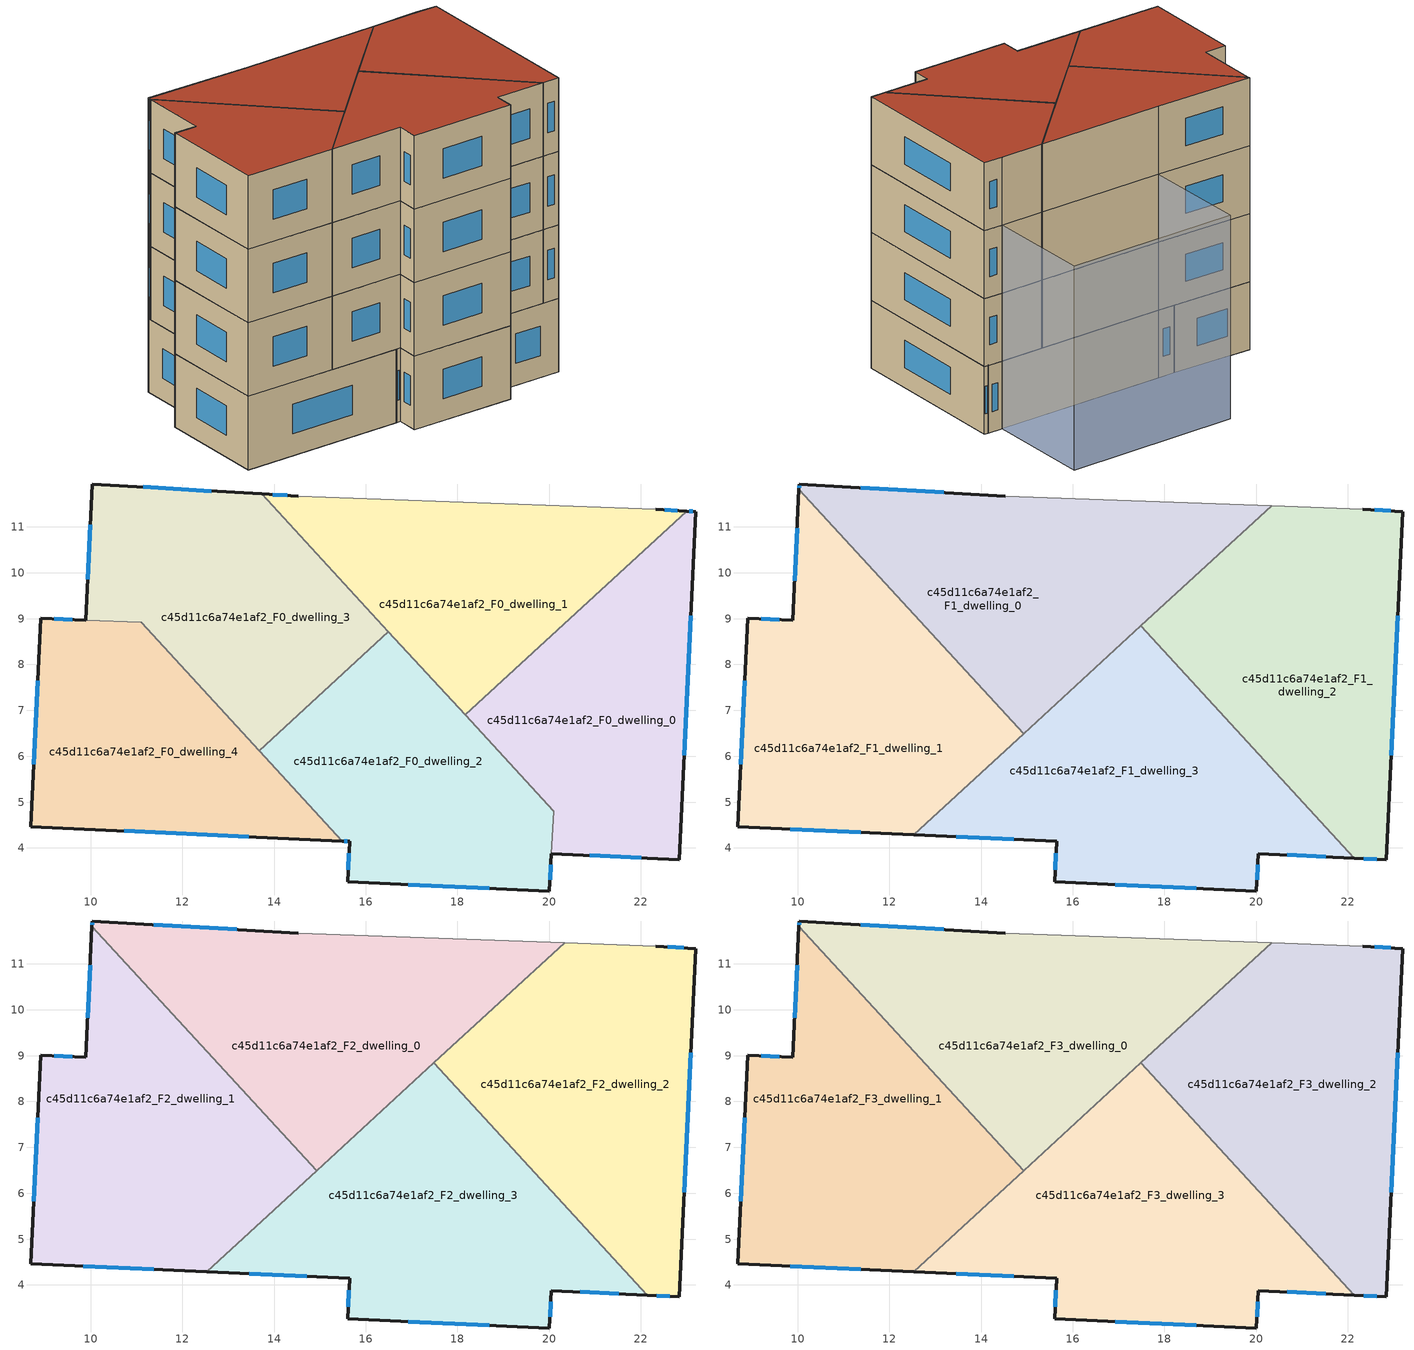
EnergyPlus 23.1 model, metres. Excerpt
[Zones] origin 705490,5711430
c45d11c6a74e1af2_F0_dwelling_0
 floor ground (EU_floor_Construction): 22.84,3.75 23.19,11.33 23,11.34 18.16,6.9 20.1,4.8 20.05,3.88 z0
 wall outside (EU_wall_Construction): 23,11.34 23.19,11.33 22.84,3.75 20.05,3.88 z0:3
 wall to c45d11c6a74e1af2_F0_dwelling_1 (EU_wall_Construction): 18.16,6.9 23,11.34 z0:3
 wall to c45d11c6a74e1af2_F0_dwelling_2 (EU_wall_Construction): 20.05,3.88 20.1,4.8 18.16,6.9 z0:3
 window (EU_Window_Construction): 23.06,11.34 23.13,11.34 / 23.09,9.06 22.94,6.02 / 22,3.78 20.88,3.84 z0.9:2.1
c45d11c6a74e1af2_F0_dwelling_1
 floor ground (EU_floor_Construction): 23,11.34 22.32,11.39 14.53,11.67 13.74,11.72 18.16,6.9 z0
 wall outside (EU_wall_Construction): 22.32,11.39 23,11.34 / 13.74,11.72 14.53,11.67 z0:3
 wall adiabatic (EU_wall_Construction): 14.53,11.67 22.32,11.39 z0:3
 wall to c45d11c6a74e1af2_F0_dwelling_3 (EU_wall_Construction): 16.5,8.72 13.74,11.72 z0:3
 wall to c45d11c6a74e1af2_F0_dwelling_2 (EU_wall_Construction): 18.16,6.9 16.5,8.72 z0:3
 window (EU_Window_Construction): 22.52,11.37 22.8,11.36 / 13.97,11.7 14.29,11.68 z0.9:2.1
c45d11c6a74e1af2_F0_dwelling_2
 floor ground (EU_floor_Construction): 20,3.06 20.1,4.8 16.49,8.72 13.67,6.12 15.49,4.15 15.65,4.14 15.6,3.26 z0
 wall outside (EU_wall_Construction): 20.05,3.88 20,3.06 15.6,3.26 15.65,4.14 15.49,4.15 z0:3
 wall to c45d11c6a74e1af2_F0_dwelling_3 (EU_wall_Construction): 13.67,6.12 16.49,8.72 z0:3
 wall to c45d11c6a74e1af2_F0_dwelling_4 (EU_wall_Construction): 15.49,4.15 13.67,6.12 z0:3
 window (EU_Window_Construction): 18.69,3.12 16.92,3.2 / 15.62,3.53 15.63,3.88 / 15.6,4.15 15.53,4.15 / 20.03,3.63 20.02,3.31 z0.9:2.1
c45d11c6a74e1af2_F0_dwelling_3
 floor ground (EU_floor_Construction): 16.49,8.72 13.74,11.72 10.04,11.93 9.9,8.97 11.1,8.92 13.67,6.12 z0
 wall outside (EU_wall_Construction): 9.9,8.97 10.04,11.93 13.74,11.72 z0:3; 11.11,8.92,3 11.11,8.92,0 11.1,8.92,0
 wall to c45d11c6a74e1af2_F0_dwelling_4 (EU_wall_Construction): 11.1,8.92 9.9,8.97 / 13.67,6.12 11.11,8.92 z0:3
 window (EU_Window_Construction): 9.94,9.86 9.99,11.05 / 11.14,11.87 12.63,11.78 z0.9:2.1
c45d11c6a74e1af2_F0_dwelling_4
 floor ground (EU_floor_Construction): 15.49,4.15 11.11,8.92 9.89,8.97 8.91,9 8.7,4.46 z0
 wall outside (EU_wall_Construction): 15.49,4.15 8.7,4.46 8.91,9 9.89,8.97 z0:3; 9.9,8.97,3 9.89,8.97,0 9.9,8.97,0; 11.1,8.92,3 11.1,8.92,0 11.11,8.92,0
 window (EU_Window_Construction): 13.45,4.24 10.73,4.37 / 8.76,5.82 8.85,7.65 / 9.21,8.99 9.6,8.98 z0.9:2.1
c45d11c6a74e1af2_F1_dwelling_0
 floor to c45d11c6a74e1af2_F0_dwelling_3 (EU_floor_Construction): 16.49,8.72 13.74,11.72 10.04,11.93 10.03,11.82 14.54,6.92 z3
 floor to c45d11c6a74e1af2_F0_dwelling_1 (EU_floor_Construction): 20.33,11.46 14.53,11.67 13.74,11.72 16.89,8.29 z3
 floor to c45d11c6a74e1af2_F0_dwelling_2 (EU_floor_Construction): 16.89,8.29 16.49,8.72 14.54,6.92 14.93,6.49 z3
 wall outside (EU_wall_Construction): 10.03,11.82 10.04,11.93 14.53,11.67 z3:6
 wall adiabatic (EU_wall_Construction): 14.53,11.67 20.33,11.46 z3:6
 wall to c45d11c6a74e1af2_F1_dwelling_1 (EU_wall_Construction): 14.93,6.49 10.03,11.82 z3:6
 wall to c45d11c6a74e1af2_F1_dwelling_2 (EU_wall_Construction): 20.33,11.46 17.49,8.84 z3:6
 wall to c45d11c6a74e1af2_F1_dwelling_3 (EU_wall_Construction): 17.49,8.84 14.93,6.49 z3:6
 window (EU_Window_Construction): 11.38,11.86 13.18,11.75 / 10.03,11.86 10.03,11.9 z3.9:5.1
c45d11c6a74e1af2_F1_dwelling_1
 floor to c45d11c6a74e1af2_F0_dwelling_4 (EU_floor_Construction): 14.06,5.7 11.11,8.92 9.9,8.97 8.91,9 8.7,4.46 12.53,4.29 z3
 floor to c45d11c6a74e1af2_F0_dwelling_3 (EU_floor_Construction): 14.54,6.92 10.03,11.82 9.9,8.97 11.11,8.92 13.67,6.12 z3
 floor to c45d11c6a74e1af2_F0_dwelling_2 (EU_floor_Construction): 14.93,6.49 14.54,6.92 13.67,6.12 14.06,5.7 z3
 wall outside (EU_wall_Construction): 12.53,4.29 8.7,4.46 8.91,9 9.9,8.97 10.03,11.82 z3:6
 wall to c45d11c6a74e1af2_F1_dwelling_3 (EU_wall_Construction): 14.93,6.49 12.53,4.29 z3:6
 window (EU_Window_Construction): 9.21,8.99 9.6,8.98 / 9.94,9.82 9.99,10.97 / 11.38,4.34 9.85,4.41 / 8.76,5.82 8.85,7.65 z3.9:5.1
c45d11c6a74e1af2_F1_dwelling_2
 floor to c45d11c6a74e1af2_F0_dwelling_0 (EU_floor_Construction): 22.84,3.75 23.19,11.33 23,11.34 18.76,7.45 22.14,3.78 z3
 floor to c45d11c6a74e1af2_F0_dwelling_1 (EU_floor_Construction): 23,11.34 22.32,11.39 20.33,11.46 17.49,8.84 18.76,7.45 z3
 wall outside (EU_wall_Construction): 22.32,11.39 23.19,11.33 22.84,3.75 22.14,3.78 z3:6
 wall to c45d11c6a74e1af2_F1_dwelling_3 (EU_wall_Construction): 22.14,3.78 17.49,8.84 z3:6
 wall adiabatic (EU_wall_Construction): 20.33,11.46 22.32,11.39 z3:6
 window (EU_Window_Construction): 22.58,11.37 22.93,11.35 / 23.09,9.06 22.94,6.02 / 22.63,3.75 22.35,3.77 z3.9:5.1
c45d11c6a74e1af2_F1_dwelling_3
 floor to c45d11c6a74e1af2_F0_dwelling_2 (EU_floor_Construction): 20,3.06 20.1,4.8 16.89,8.29 14.06,5.7 15.49,4.15 15.65,4.14 15.6,3.26 z3
 floor to c45d11c6a74e1af2_F0_dwelling_0 (EU_floor_Construction): 22.14,3.78 18.76,7.45 18.16,6.9 20.1,4.8 20.05,3.88 z3
 floor to c45d11c6a74e1af2_F0_dwelling_4 (EU_floor_Construction): 15.49,4.15 14.06,5.7 12.53,4.29 z3
 floor to c45d11c6a74e1af2_F0_dwelling_1 (EU_floor_Construction): 18.76,7.45 17.49,8.84 16.89,8.29 18.16,6.9 z3
 wall outside (EU_wall_Construction): 22.14,3.78 20.05,3.88 20,3.06 15.6,3.26 15.65,4.14 12.53,4.29 z3:6
 window (EU_Window_Construction): 15.62,3.53 15.63,3.88 / 14.71,4.19 13.46,4.24 / 21.51,3.81 20.67,3.85 / 20.03,3.63 20.02,3.31 / 18.69,3.12 16.92,3.2 z3.9:5.1
c45d11c6a74e1af2_F2_dwelling_0
 floor to c45d11c6a74e1af2_F1_dwelling_0 (EU_floor_Construction): 20.33,11.46 14.53,11.67 10.04,11.93 10.03,11.82 14.93,6.49 z6
 wall outside (EU_wall_Construction): 10.03,11.82 10.04,11.93 14.53,11.67 z6:9
 wall adiabatic (EU_wall_Construction): 14.53,11.67 20.33,11.46 z6:9
 wall to c45d11c6a74e1af2_F2_dwelling_1 (EU_wall_Construction): 14.93,6.49 10.03,11.82 z6:9
 wall to c45d11c6a74e1af2_F2_dwelling_2 (EU_wall_Construction): 20.33,11.46 17.49,8.84 z6:9
 wall to c45d11c6a74e1af2_F2_dwelling_3 (EU_wall_Construction): 17.49,8.84 14.93,6.49 z6:9
 window (EU_Window_Construction): 11.38,11.86 13.18,11.75 / 10.03,11.86 10.03,11.9 z6.9:8.1
c45d11c6a74e1af2_F2_dwelling_1
 floor to c45d11c6a74e1af2_F1_dwelling_1 (EU_floor_Construction): 14.93,6.49 10.03,11.82 9.9,8.97 8.91,9 8.7,4.46 12.53,4.29 z6
 wall outside (EU_wall_Construction): 12.53,4.29 8.7,4.46 8.91,9 9.9,8.97 10.03,11.82 z6:9
 wall to c45d11c6a74e1af2_F2_dwelling_3 (EU_wall_Construction): 14.93,6.49 12.53,4.29 z6:9
 window (EU_Window_Construction): 9.21,8.99 9.6,8.98 / 9.94,9.82 9.99,10.97 / 11.38,4.34 9.85,4.41 / 8.76,5.82 8.85,7.65 z6.9:8.1
c45d11c6a74e1af2_F2_dwelling_2
 floor to c45d11c6a74e1af2_F1_dwelling_2 (EU_floor_Construction): 22.84,3.75 23.19,11.33 22.32,11.39 20.33,11.46 17.49,8.84 22.14,3.78 z6
 wall outside (EU_wall_Construction): 22.32,11.39 23.19,11.33 22.84,3.75 22.14,3.78 z6:9
 wall to c45d11c6a74e1af2_F2_dwelling_3 (EU_wall_Construction): 22.14,3.78 17.49,8.84 z6:9
 wall adiabatic (EU_wall_Construction): 20.33,11.46 22.32,11.39 z6:9
 window (EU_Window_Construction): 22.58,11.37 22.93,11.35 / 23.09,9.06 22.94,6.02 / 22.63,3.75 22.35,3.77 z6.9:8.1
c45d11c6a74e1af2_F2_dwelling_3
 floor to c45d11c6a74e1af2_F1_dwelling_3 (EU_floor_Construction): 22.14,3.78 17.49,8.84 12.53,4.29 15.65,4.14 15.6,3.26 20,3.06 20.05,3.88 z6
 wall outside (EU_wall_Construction): 22.14,3.78 20.05,3.88 20,3.06 15.6,3.26 15.65,4.14 12.53,4.29 z6:9
 window (EU_Window_Construction): 15.62,3.53 15.63,3.88 / 14.71,4.19 13.46,4.24 / 21.51,3.81 20.67,3.85 / 20.03,3.63 20.02,3.31 / 18.69,3.12 16.92,3.2 z6.9:8.1
c45d11c6a74e1af2_F3_dwelling_0
 floor to c45d11c6a74e1af2_F2_dwelling_0 (EU_floor_Construction): 20.33,11.46 14.53,11.67 10.04,11.93 10.03,11.82 14.93,6.49 z9
 wall outside (EU_wall_Construction): 10.03,11.82 10.04,11.93 14.53,11.67 z9:12
 wall adiabatic (EU_wall_Construction): 14.53,11.67 20.33,11.46 z9:12
 wall to c45d11c6a74e1af2_F3_dwelling_1 (EU_wall_Construction): 14.93,6.49 10.03,11.82 z9:12
 wall to c45d11c6a74e1af2_F3_dwelling_2 (EU_wall_Construction): 20.33,11.46 17.49,8.84 z9:12
 wall to c45d11c6a74e1af2_F3_dwelling_3 (EU_wall_Construction): 17.49,8.84 14.93,6.49 z9:12
 window (EU_Window_Construction): 11.38,11.86 13.18,11.75 / 10.03,11.86 10.03,11.9 z9.9:11.1
 roof outside (EU_roof_Construction): 20.33,11.46 14.93,6.49 10.03,11.82 10.04,11.93 14.53,11.67 z12
c45d11c6a74e1af2_F3_dwelling_1
 floor to c45d11c6a74e1af2_F2_dwelling_1 (EU_floor_Construction): 14.93,6.49 10.03,11.82 9.9,8.97 8.91,9 8.7,4.46 12.53,4.29 z9
 wall outside (EU_wall_Construction): 12.53,4.29 8.7,4.46 8.91,9 9.9,8.97 10.03,11.82 z9:12
 wall to c45d11c6a74e1af2_F3_dwelling_3 (EU_wall_Construction): 14.93,6.49 12.53,4.29 z9:12
 window (EU_Window_Construction): 9.21,8.99 9.6,8.98 / 9.94,9.82 9.99,10.97 / 11.38,4.34 9.85,4.41 / 8.76,5.82 8.85,7.65 z9.9:11.1
 roof outside (EU_roof_Construction): 10.03,11.82 14.93,6.49 12.53,4.29 8.7,4.46 8.91,9 9.9,8.97 z12
c45d11c6a74e1af2_F3_dwelling_2
 floor to c45d11c6a74e1af2_F2_dwelling_2 (EU_floor_Construction): 22.84,3.75 23.19,11.33 22.32,11.39 20.33,11.46 17.49,8.84 22.14,3.78 z9
 wall outside (EU_wall_Construction): 22.32,11.39 23.19,11.33 22.84,3.75 22.14,3.78 z9:12
 wall to c45d11c6a74e1af2_F3_dwelling_3 (EU_wall_Construction): 22.14,3.78 17.49,8.84 z9:12
 wall adiabatic (EU_wall_Construction): 20.33,11.46 22.32,11.39 z9:12
 window (EU_Window_Construction): 22.58,11.37 22.93,11.35 / 23.09,9.06 22.94,6.02 / 22.63,3.75 22.35,3.77 z9.9:11.1
 roof outside (EU_roof_Construction): 23.19,11.33 22.84,3.75 22.14,3.78 17.49,8.84 20.33,11.46 22.32,11.39 z12
c45d11c6a74e1af2_F3_dwelling_3
 floor to c45d11c6a74e1af2_F2_dwelling_3 (EU_floor_Construction): 22.14,3.78 17.49,8.84 12.53,4.29 15.65,4.14 15.6,3.26 20,3.06 20.05,3.88 z9
 wall outside (EU_wall_Construction): 22.14,3.78 20.05,3.88 20,3.06 15.6,3.26 15.65,4.14 12.53,4.29 z9:12
 window (EU_Window_Construction): 15.62,3.53 15.63,3.88 / 14.71,4.19 13.46,4.24 / 21.51,3.81 20.67,3.85 / 20.03,3.63 20.02,3.31 / 18.69,3.12 16.92,3.2 z9.9:11.1
 roof outside (EU_roof_Construction): 17.49,8.84 22.14,3.78 20.05,3.88 20,3.06 15.6,3.26 15.65,4.14 12.53,4.29 z12
shading: 22.48,16.14 14.68,16.39 / 22.48,16.15 22.32,11.39 / 22.32,11.39 14.52,11.64 / 14.52,11.64 14.68,16.4 / 14.68,16.4 22.48,16.15 z0:9
[Building]
EU S2 Campaign: North Axis=0; Terrain=City; Solar Distribution=FullExterior
[Site:Location]
London: Latitude=51.5; Longitude=-0.5; Time Zone=0; Elevation=25
[SizingPeriod:WeatherFileDays]
AnnualSizingPeriod: Begin Month=1; Begin Day of Month=1; End Month=12; End Day of Month=31; Day of Week for Start Day=Monday; Use Weather File Daylight Saving Period=No; Use Weather File Rain and Snow Indicators=No
[MATERIAL]
EU_InternalMass_Material: Roughness=MediumRough; Thickness=0.1; Conductivity=1; Density=1800; Specific Heat=900; Thermal Absorptance=0.9; Solar Absorptance=0.7; Visible Absorptance=0.7
[MATERIAL:NOMASS] Roughness=MediumRough; Thermal Absorptance=0.9; Solar Absorptance=0.7; Visible Absorptance=0.7
Name | Thermal Resistance
EU_wall_NoMass | 1.04674
EU_roof_NoMass | 4.32442
EU_floor_NoMass | 2.04616
[WINDOWMATERIAL:SIMPLEGLAZINGSYSTEM]
EU_Window_SimpleGlazing: UFactor=4.25843; Solar Heat Gain Coefficient=0.85; Visible Transmittance=0.85
[CONSTRUCTION]
EU_wall_Construction: EU_wall_NoMass
EU_roof_Construction: EU_roof_NoMass
EU_floor_Construction: EU_floor_NoMass
EU_InternalMass_Construction: EU_InternalMass_Material
EU_Window_Construction: EU_Window_SimpleGlazing
[ZONE] Type=1; Multiplier=1; Ceiling Height=autocalculate; Floor Area=autocalculate; Part of Total Floor Area=Yes
Name | Volume
c45d11c6a74e1af2_F0_dwelling_0 | 65.7158
c45d11c6a74e1af2_F1_dwelling_0; c45d11c6a74e1af2_F2_dwelling_0; c45d11c6a74e1af2_F3_dwelling_0 | 80.5459
c45d11c6a74e1af2_F0_dwelling_1 | 64.4224
c45d11c6a74e1af2_F1_dwelling_1; c45d11c6a74e1af2_F2_dwelling_1; c45d11c6a74e1af2_F3_dwelling_1 | 80.532
c45d11c6a74e1af2_F0_dwelling_2 | 63.5347
c45d11c6a74e1af2_F1_dwelling_2; c45d11c6a74e1af2_F2_dwelling_2; c45d11c6a74e1af2_F3_dwelling_2 | 80.5291
c45d11c6a74e1af2_F0_dwelling_3 | 67.0173
c45d11c6a74e1af2_F1_dwelling_3; c45d11c6a74e1af2_F2_dwelling_3; c45d11c6a74e1af2_F3_dwelling_3 | 80.5378
c45d11c6a74e1af2_F0_dwelling_4 | 61.4568
[INTERNALMASS] Construction=EU_InternalMass_Construction
Name | Zone or ZoneList | Surface Area
c45d11c6a74e1af2_F0_dwelling_0_EU_InternalMass | c45d11c6a74e1af2_F0_dwelling_0 | 21.9041
c45d11c6a74e1af2_F0_dwelling_1_EU_InternalMass | c45d11c6a74e1af2_F0_dwelling_1 | 21.476
c45d11c6a74e1af2_F0_dwelling_2_EU_InternalMass | c45d11c6a74e1af2_F0_dwelling_2 | 21.1801
c45d11c6a74e1af2_F0_dwelling_3_EU_InternalMass | c45d11c6a74e1af2_F0_dwelling_3 | 22.3393
c45d11c6a74e1af2_F0_dwelling_4_EU_InternalMass | c45d11c6a74e1af2_F0_dwelling_4 | 20.4872
c45d11c6a74e1af2_F1_dwelling_0_EU_InternalMass | c45d11c6a74e1af2_F1_dwelling_0 | 26.8485
c45d11c6a74e1af2_F1_dwelling_1_EU_InternalMass | c45d11c6a74e1af2_F1_dwelling_1 | 26.8439
c45d11c6a74e1af2_F1_dwelling_2_EU_InternalMass | c45d11c6a74e1af2_F1_dwelling_2 | 26.843
c45d11c6a74e1af2_F1_dwelling_3_EU_InternalMass | c45d11c6a74e1af2_F1_dwelling_3 | 26.846
c45d11c6a74e1af2_F2_dwelling_0_EU_InternalMass | c45d11c6a74e1af2_F2_dwelling_0 | 26.8485
c45d11c6a74e1af2_F2_dwelling_1_EU_InternalMass | c45d11c6a74e1af2_F2_dwelling_1 | 26.8439
c45d11c6a74e1af2_F2_dwelling_2_EU_InternalMass | c45d11c6a74e1af2_F2_dwelling_2 | 26.843
c45d11c6a74e1af2_F2_dwelling_3_EU_InternalMass | c45d11c6a74e1af2_F2_dwelling_3 | 26.846
c45d11c6a74e1af2_F3_dwelling_0_EU_InternalMass | c45d11c6a74e1af2_F3_dwelling_0 | 26.8485
c45d11c6a74e1af2_F3_dwelling_1_EU_InternalMass | c45d11c6a74e1af2_F3_dwelling_1 | 26.8439
c45d11c6a74e1af2_F3_dwelling_2_EU_InternalMass | c45d11c6a74e1af2_F3_dwelling_2 | 26.843
c45d11c6a74e1af2_F3_dwelling_3_EU_InternalMass | c45d11c6a74e1af2_F3_dwelling_3 | 26.846
[OTHEREQUIPMENT] Fuel Type=Electricity; Design Level Calculation Method=Watts/Area; Power per Zone Floor Area=1; Fraction Latent=0; Fraction Radiant=0; Fraction Lost=0; Carbon Dioxide Generation Rate=0; EndUse Subcategory=EU_Step8_InternalGains
Name | Zone or ZoneList or Space or SpaceList | Schedule
EU_Step8_InternalGain_c45d11c6a74e1af2_F0_dwelling_0_f000 | c45d11c6a74e1af2_F0_dwelling_0 | EU_Step8_GainSchedule_c45d11c6a74e1af2_F0_dwelling_0_f000
EU_Step8_InternalGain_c45d11c6a74e1af2_F0_dwelling_1_f000 | c45d11c6a74e1af2_F0_dwelling_1 | EU_Step8_GainSchedule_c45d11c6a74e1af2_F0_dwelling_1_f000
EU_Step8_InternalGain_c45d11c6a74e1af2_F0_dwelling_2_f000 | c45d11c6a74e1af2_F0_dwelling_2 | EU_Step8_GainSchedule_c45d11c6a74e1af2_F0_dwelling_2_f000
EU_Step8_InternalGain_c45d11c6a74e1af2_F0_dwelling_3_f000 | c45d11c6a74e1af2_F0_dwelling_3 | EU_Step8_GainSchedule_c45d11c6a74e1af2_F0_dwelling_3_f000
EU_Step8_InternalGain_c45d11c6a74e1af2_F0_dwelling_4_f000 | c45d11c6a74e1af2_F0_dwelling_4 | EU_Step8_GainSchedule_c45d11c6a74e1af2_F0_dwelling_4_f000
EU_Step8_InternalGain_c45d11c6a74e1af2_F1_dwelling_0_f000 | c45d11c6a74e1af2_F1_dwelling_0 | EU_Step8_GainSchedule_c45d11c6a74e1af2_F1_dwelling_0_f000
EU_Step8_InternalGain_c45d11c6a74e1af2_F1_dwelling_1_f000 | c45d11c6a74e1af2_F1_dwelling_1 | EU_Step8_GainSchedule_c45d11c6a74e1af2_F1_dwelling_1_f000
EU_Step8_InternalGain_c45d11c6a74e1af2_F1_dwelling_2_f000 | c45d11c6a74e1af2_F1_dwelling_2 | EU_Step8_GainSchedule_c45d11c6a74e1af2_F1_dwelling_2_f000
EU_Step8_InternalGain_c45d11c6a74e1af2_F1_dwelling_3_f000 | c45d11c6a74e1af2_F1_dwelling_3 | EU_Step8_GainSchedule_c45d11c6a74e1af2_F1_dwelling_3_f000
EU_Step8_InternalGain_c45d11c6a74e1af2_F2_dwelling_0_f000 | c45d11c6a74e1af2_F2_dwelling_0 | EU_Step8_GainSchedule_c45d11c6a74e1af2_F2_dwelling_0_f000
EU_Step8_InternalGain_c45d11c6a74e1af2_F2_dwelling_1_f000 | c45d11c6a74e1af2_F2_dwelling_1 | EU_Step8_GainSchedule_c45d11c6a74e1af2_F2_dwelling_1_f000
EU_Step8_InternalGain_c45d11c6a74e1af2_F2_dwelling_2_f000 | c45d11c6a74e1af2_F2_dwelling_2 | EU_Step8_GainSchedule_c45d11c6a74e1af2_F2_dwelling_2_f000
EU_Step8_InternalGain_c45d11c6a74e1af2_F2_dwelling_3_f000 | c45d11c6a74e1af2_F2_dwelling_3 | EU_Step8_GainSchedule_c45d11c6a74e1af2_F2_dwelling_3_f000
EU_Step8_InternalGain_c45d11c6a74e1af2_F3_dwelling_0_f000 | c45d11c6a74e1af2_F3_dwelling_0 | EU_Step8_GainSchedule_c45d11c6a74e1af2_F3_dwelling_0_f000
EU_Step8_InternalGain_c45d11c6a74e1af2_F3_dwelling_1_f000 | c45d11c6a74e1af2_F3_dwelling_1 | EU_Step8_GainSchedule_c45d11c6a74e1af2_F3_dwelling_1_f000
EU_Step8_InternalGain_c45d11c6a74e1af2_F3_dwelling_2_f000 | c45d11c6a74e1af2_F3_dwelling_2 | EU_Step8_GainSchedule_c45d11c6a74e1af2_F3_dwelling_2_f000
EU_Step8_InternalGain_c45d11c6a74e1af2_F3_dwelling_3_f000 | c45d11c6a74e1af2_F3_dwelling_3 | EU_Step8_GainSchedule_c45d11c6a74e1af2_F3_dwelling_3_f000
[ZONEVENTILATION:DESIGNFLOWRATE] Schedule=EU_AlwaysOn; Design Flow Rate Calculation Method=AirChanges/Hour; Air Changes per Hour=0.488719; Ventilation Type=Natural; Fan Pressure Rise=0; Fan Total Efficiency=1; Constant Term Coefficient=1; Temperature Term Coefficient=0; Velocity Term Coefficient=0; Velocity Squared Term Coefficient=0; Minimum Indoor Temperature=-100; Maximum Indoor Temperature=100; Delta Temperature=-100; Minimum Outdoor Temperature=-100; Maximum Outdoor Temperature=100; Maximum Wind Speed=40
Name | Zone or ZoneList or Space or SpaceList
EU_ConstantAir_c45d11c6a74e1af2_F0_dwelling_0 | c45d11c6a74e1af2_F0_dwelling_0
EU_ConstantAir_c45d11c6a74e1af2_F0_dwelling_1 | c45d11c6a74e1af2_F0_dwelling_1
EU_ConstantAir_c45d11c6a74e1af2_F0_dwelling_2 | c45d11c6a74e1af2_F0_dwelling_2
EU_ConstantAir_c45d11c6a74e1af2_F0_dwelling_3 | c45d11c6a74e1af2_F0_dwelling_3
EU_ConstantAir_c45d11c6a74e1af2_F0_dwelling_4 | c45d11c6a74e1af2_F0_dwelling_4
EU_ConstantAir_c45d11c6a74e1af2_F1_dwelling_0 | c45d11c6a74e1af2_F1_dwelling_0
EU_ConstantAir_c45d11c6a74e1af2_F1_dwelling_1 | c45d11c6a74e1af2_F1_dwelling_1
EU_ConstantAir_c45d11c6a74e1af2_F1_dwelling_2 | c45d11c6a74e1af2_F1_dwelling_2
EU_ConstantAir_c45d11c6a74e1af2_F1_dwelling_3 | c45d11c6a74e1af2_F1_dwelling_3
EU_ConstantAir_c45d11c6a74e1af2_F2_dwelling_0 | c45d11c6a74e1af2_F2_dwelling_0
EU_ConstantAir_c45d11c6a74e1af2_F2_dwelling_1 | c45d11c6a74e1af2_F2_dwelling_1
EU_ConstantAir_c45d11c6a74e1af2_F2_dwelling_2 | c45d11c6a74e1af2_F2_dwelling_2
EU_ConstantAir_c45d11c6a74e1af2_F2_dwelling_3 | c45d11c6a74e1af2_F2_dwelling_3
EU_ConstantAir_c45d11c6a74e1af2_F3_dwelling_0 | c45d11c6a74e1af2_F3_dwelling_0
EU_ConstantAir_c45d11c6a74e1af2_F3_dwelling_1 | c45d11c6a74e1af2_F3_dwelling_1
EU_ConstantAir_c45d11c6a74e1af2_F3_dwelling_2 | c45d11c6a74e1af2_F3_dwelling_2
EU_ConstantAir_c45d11c6a74e1af2_F3_dwelling_3 | c45d11c6a74e1af2_F3_dwelling_3
[HVACTEMPLATE:THERMOSTAT] Constant Heating Setpoint=20; Constant Cooling Setpoint=50
EU_HeatOnly_c45d11c6a74e1af2_F0_dwelling_0; EU_HeatOnly_c45d11c6a74e1af2_F0_dwelling_1; EU_HeatOnly_c45d11c6a74e1af2_F0_dwelling_2; EU_HeatOnly_c45d11c6a74e1af2_F0_dwelling_3; EU_HeatOnly_c45d11c6a74e1af2_F0_dwelling_4; EU_HeatOnly_c45d11c6a74e1af2_F1_dwelling_0; EU_HeatOnly_c45d11c6a74e1af2_F1_dwelling_1; EU_HeatOnly_c45d11c6a74e1af2_F1_dwelling_2; EU_HeatOnly_c45d11c6a74e1af2_F1_dwelling_3; EU_HeatOnly_c45d11c6a74e1af2_F2_dwelling_0; EU_HeatOnly_c45d11c6a74e1af2_F2_dwelling_1; EU_HeatOnly_c45d11c6a74e1af2_F2_dwelling_2; EU_HeatOnly_c45d11c6a74e1af2_F2_dwelling_3; EU_HeatOnly_c45d11c6a74e1af2_F3_dwelling_0; EU_HeatOnly_c45d11c6a74e1af2_F3_dwelling_1; EU_HeatOnly_c45d11c6a74e1af2_F3_dwelling_2; EU_HeatOnly_c45d11c6a74e1af2_F3_dwelling_3
[HVACTEMPLATE:ZONE:IDEALLOADSAIRSYSTEM] System Availability Schedule=EU_AlwaysOn; Maximum Heating Supply Air Temperature=50; Minimum Cooling Supply Air Temperature=13; Maximum Heating Supply Air Humidity Ratio=0.0156; Minimum Cooling Supply Air Humidity Ratio=0.0077; Heating Limit=NoLimit; Cooling Limit=NoLimit; Heating Availability Schedule=EU_AlwaysOn; Cooling Availability Schedule=EU_CoolingOff; Dehumidification Control Type=ConstantSensibleHeatRatio; Cooling Sensible Heat Ratio=0.7; Dehumidification Setpoint=60; Humidification Control Type=None; Humidification Setpoint=30; Outdoor Air Method=None; Outdoor Air Flow Rate per Person=0.00944; Outdoor Air Flow Rate per Zone Floor Area=0; Outdoor Air Flow Rate per Zone=0; Demand Controlled Ventilation Type=None; Outdoor Air Economizer Type=NoEconomizer; Heat Recovery Type=None; Sensible Heat Recovery Effectiveness=0.7; Latent Heat Recovery Effectiveness=0.65
Name | Template Thermostat
c45d11c6a74e1af2_F0_dwelling_0 | EU_HeatOnly_c45d11c6a74e1af2_F0_dwelling_0
c45d11c6a74e1af2_F0_dwelling_1 | EU_HeatOnly_c45d11c6a74e1af2_F0_dwelling_1
c45d11c6a74e1af2_F0_dwelling_2 | EU_HeatOnly_c45d11c6a74e1af2_F0_dwelling_2
c45d11c6a74e1af2_F0_dwelling_3 | EU_HeatOnly_c45d11c6a74e1af2_F0_dwelling_3
c45d11c6a74e1af2_F0_dwelling_4 | EU_HeatOnly_c45d11c6a74e1af2_F0_dwelling_4
c45d11c6a74e1af2_F1_dwelling_0 | EU_HeatOnly_c45d11c6a74e1af2_F1_dwelling_0
c45d11c6a74e1af2_F1_dwelling_1 | EU_HeatOnly_c45d11c6a74e1af2_F1_dwelling_1
c45d11c6a74e1af2_F1_dwelling_2 | EU_HeatOnly_c45d11c6a74e1af2_F1_dwelling_2
c45d11c6a74e1af2_F1_dwelling_3 | EU_HeatOnly_c45d11c6a74e1af2_F1_dwelling_3
c45d11c6a74e1af2_F2_dwelling_0 | EU_HeatOnly_c45d11c6a74e1af2_F2_dwelling_0
c45d11c6a74e1af2_F2_dwelling_1 | EU_HeatOnly_c45d11c6a74e1af2_F2_dwelling_1
c45d11c6a74e1af2_F2_dwelling_2 | EU_HeatOnly_c45d11c6a74e1af2_F2_dwelling_2
c45d11c6a74e1af2_F2_dwelling_3 | EU_HeatOnly_c45d11c6a74e1af2_F2_dwelling_3
c45d11c6a74e1af2_F3_dwelling_0 | EU_HeatOnly_c45d11c6a74e1af2_F3_dwelling_0
c45d11c6a74e1af2_F3_dwelling_1 | EU_HeatOnly_c45d11c6a74e1af2_F3_dwelling_1
c45d11c6a74e1af2_F3_dwelling_2 | EU_HeatOnly_c45d11c6a74e1af2_F3_dwelling_2
c45d11c6a74e1af2_F3_dwelling_3 | EU_HeatOnly_c45d11c6a74e1af2_F3_dwelling_3
[SIZING:ZONE] Zone Cooling Design Supply Air Temperature Input Method=SupplyAirTemperature; Zone Cooling Design Supply Air Temperature=13; Zone Heating Design Supply Air Temperature Input Method=SupplyAirTemperature; Zone Heating Design Supply Air Temperature=50; Zone Cooling Design Supply Air Humidity Ratio=0.008; Zone Heating Design Supply Air Humidity Ratio=0.008; Cooling Design Air Flow Method=DesignDay; Cooling Design Air Flow Rate=0; Cooling Minimum Air Flow per Zone Floor Area=0.000762; Cooling Minimum Air Flow=0; Cooling Minimum Air Flow Fraction=0.2; Heating Design Air Flow Method=DesignDay; Heating Design Air Flow Rate=0; Heating Maximum Air Flow per Zone Floor Area=0.002032; Heating Maximum Air Flow=0.141576; Heating Maximum Air Flow Fraction=0.3; Account for Dedicated Outdoor Air System=No; Dedicated Outdoor Air System Control Strategy=NeutralSupplyAir; Dedicated Outdoor Air Low Setpoint Temperature for Design=autosize; Dedicated Outdoor Air High Setpoint Temperature for Design=autosize; Zone Load Sizing Method=Sensible Load Only No Latent Load; Zone Latent Cooling Design Supply Air Humidity Ratio Input Method=HumidityRatioDifference; Zone Cooling Design Supply Air Humidity Ratio Difference=0.005; Zone Latent Heating Design Supply Air Humidity Ratio Input Method=HumidityRatioDifference; Zone Humidification Design Supply Air Humidity Ratio Difference=0.005
c45d11c6a74e1af2_F0_dwelling_0; c45d11c6a74e1af2_F0_dwelling_1; c45d11c6a74e1af2_F0_dwelling_2; c45d11c6a74e1af2_F0_dwelling_3; c45d11c6a74e1af2_F0_dwelling_4; c45d11c6a74e1af2_F1_dwelling_0; c45d11c6a74e1af2_F1_dwelling_1; c45d11c6a74e1af2_F1_dwelling_2; c45d11c6a74e1af2_F1_dwelling_3; c45d11c6a74e1af2_F2_dwelling_0; c45d11c6a74e1af2_F2_dwelling_1; c45d11c6a74e1af2_F2_dwelling_2; c45d11c6a74e1af2_F2_dwelling_3; c45d11c6a74e1af2_F3_dwelling_0; c45d11c6a74e1af2_F3_dwelling_1; c45d11c6a74e1af2_F3_dwelling_2; c45d11c6a74e1af2_F3_dwelling_3
[SCHEDULE:CONSTANT]
Name | Hourly Value
EU_AlwaysOn | 1
EU_CoolingOff | 0
[SCHEDULE:FILE] Column Number=1; Rows to Skip at Top=0; Number of Hours of Data=8760; Column Separator=Comma; Interpolate to Timestep=No; Minutes per Item=60; Adjust Schedule for Daylight Savings=Yes
Name | File
EU_Step8_GainSchedule_c45d11c6a74e1af2_F0_dwelling_0_f000 | ../../schedules/c45d11c6a74e1af2/c45d11c6a74e1af2_F0_dwelling_0_f000_gain.csv
EU_Step8_GainSchedule_c45d11c6a74e1af2_F0_dwelling_1_f000 | ../../schedules/c45d11c6a74e1af2/c45d11c6a74e1af2_F0_dwelling_1_f000_gain.csv
EU_Step8_GainSchedule_c45d11c6a74e1af2_F0_dwelling_2_f000 | ../../schedules/c45d11c6a74e1af2/c45d11c6a74e1af2_F0_dwelling_2_f000_gain.csv
EU_Step8_GainSchedule_c45d11c6a74e1af2_F0_dwelling_3_f000 | ../../schedules/c45d11c6a74e1af2/c45d11c6a74e1af2_F0_dwelling_3_f000_gain.csv
EU_Step8_GainSchedule_c45d11c6a74e1af2_F0_dwelling_4_f000 | ../../schedules/c45d11c6a74e1af2/c45d11c6a74e1af2_F0_dwelling_4_f000_gain.csv
EU_Step8_GainSchedule_c45d11c6a74e1af2_F1_dwelling_0_f000 | ../../schedules/c45d11c6a74e1af2/c45d11c6a74e1af2_F1_dwelling_0_f000_gain.csv
EU_Step8_GainSchedule_c45d11c6a74e1af2_F1_dwelling_1_f000 | ../../schedules/c45d11c6a74e1af2/c45d11c6a74e1af2_F1_dwelling_1_f000_gain.csv
EU_Step8_GainSchedule_c45d11c6a74e1af2_F1_dwelling_2_f000 | ../../schedules/c45d11c6a74e1af2/c45d11c6a74e1af2_F1_dwelling_2_f000_gain.csv
EU_Step8_GainSchedule_c45d11c6a74e1af2_F1_dwelling_3_f000 | ../../schedules/c45d11c6a74e1af2/c45d11c6a74e1af2_F1_dwelling_3_f000_gain.csv
EU_Step8_GainSchedule_c45d11c6a74e1af2_F2_dwelling_0_f000 | ../../schedules/c45d11c6a74e1af2/c45d11c6a74e1af2_F2_dwelling_0_f000_gain.csv
EU_Step8_GainSchedule_c45d11c6a74e1af2_F2_dwelling_1_f000 | ../../schedules/c45d11c6a74e1af2/c45d11c6a74e1af2_F2_dwelling_1_f000_gain.csv
EU_Step8_GainSchedule_c45d11c6a74e1af2_F2_dwelling_2_f000 | ../../schedules/c45d11c6a74e1af2/c45d11c6a74e1af2_F2_dwelling_2_f000_gain.csv
EU_Step8_GainSchedule_c45d11c6a74e1af2_F2_dwelling_3_f000 | ../../schedules/c45d11c6a74e1af2/c45d11c6a74e1af2_F2_dwelling_3_f000_gain.csv
EU_Step8_GainSchedule_c45d11c6a74e1af2_F3_dwelling_0_f000 | ../../schedules/c45d11c6a74e1af2/c45d11c6a74e1af2_F3_dwelling_0_f000_gain.csv
EU_Step8_GainSchedule_c45d11c6a74e1af2_F3_dwelling_1_f000 | ../../schedules/c45d11c6a74e1af2/c45d11c6a74e1af2_F3_dwelling_1_f000_gain.csv
EU_Step8_GainSchedule_c45d11c6a74e1af2_F3_dwelling_2_f000 | ../../schedules/c45d11c6a74e1af2/c45d11c6a74e1af2_F3_dwelling_2_f000_gain.csv
EU_Step8_GainSchedule_c45d11c6a74e1af2_F3_dwelling_3_f000 | ../../schedules/c45d11c6a74e1af2/c45d11c6a74e1af2_F3_dwelling_3_f000_gain.csv
